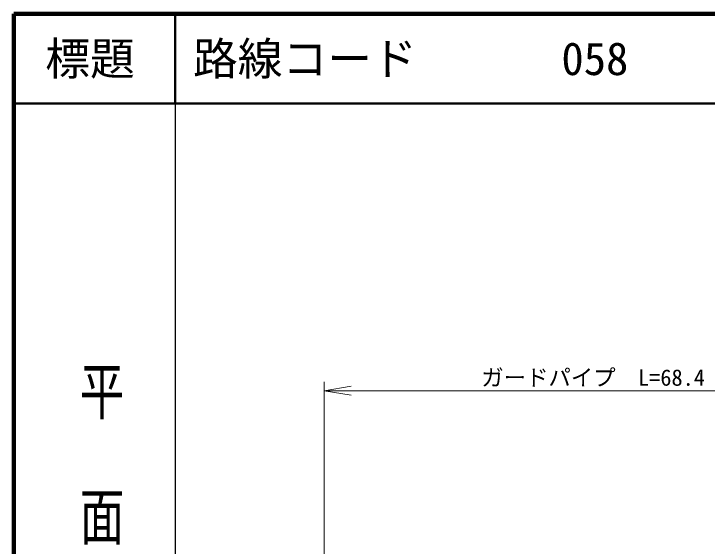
# Model space of a CAD drawing. Units: millimetres, scale not verified. Extents: x 40000 to 680000, y 20000 to 380000.
# Drawn here: x 40000 to 117418, y 320586 to 380000 of the extents above; entities that cross this region are included whole.
import ezdxf
from ezdxf.enums import TextEntityAlignment as Align

# ---------------------------------------------------------------- set-up
doc = ezdxf.new("R2010")
doc.units = ezdxf.units.MM
doc.header["$LTSCALE"] = 1000
for name, color, linetype, lineweight in [('M-STR-HTXT', 7, 'Continuous', 13), ('M-TTL', 2, 'Continuous', 140), ('M-TTL-BAND', 7, 'Continuous', 25), ('M-TTL-LINE', 7, 'Continuous', 50), ('M-TTL-TXT', 7, 'Continuous', 25)]:
    doc.layers.add(name, color=color, linetype=linetype, lineweight=lineweight)
doc.styles.add('@ＭＳ ゴシック', font='')
doc.styles.add('ＭＳ ゴシック', font='')
doc.styles.get('@ＭＳ ゴシック').set_extended_font_data('@MS Gothic')
doc.styles.get('ＭＳ ゴシック').set_extended_font_data('MS Gothic')

# ---------------------------------------------------------------- blocks, each defined once
blk = doc.blocks.new('open_arrow')
at = {"color": 0, "linetype": 'Continuous', "lineweight": -2}
blk.add_lwpolyline([(7.5, 1.25), (0, 0), (7.5, -1.25)], dxfattribs=at)

msp = doc.modelspace()

# ---------------------------------------------------------------- linework, layer by layer
at = {"layer": 'M-STR-HTXT'}
for p, q in [((74669, 292295), (74669, 338938)), ((74669, 337938), (137234, 337938))]:
    msp.add_line(p, q, dxfattribs=at)
at = {"layer": 'M-TTL'}
for p, q in [((40000, 380000), (40000, 20000)), ((680000, 380000), (40000, 380000))]:
    msp.add_line(p, q, dxfattribs=at)
at = {"layer": 'M-TTL-BAND'}
msp.add_line((58000, 370000), (58000, 20000), dxfattribs=at)
at = {"layer": 'M-TTL-LINE'}
for p, q in [((58000, 380000), (58000, 370000)), ((40000, 370000), (680000, 370000))]:
    msp.add_line(p, q, dxfattribs=at)

# ---------------------------------------------------------------- block references
at = {"layer": 'M-STR-HTXT', "xscale": 400, "yscale": 400}
msp.add_blockref('open_arrow', (74669, 337938), dxfattribs=at)

# ---------------------------------------------------------------- texts
at = {"layer": 'M-STR-HTXT', "style": 'ＭＳ ゴシック'}
msp.add_text('ガードパイプ\u3000L=68.4', height=1833, dxfattribs=at).set_placement((104686, 337938), align=Align.BOTTOM_CENTER)
at = {"layer": 'M-TTL-BAND', "style": '@ＭＳ ゴシック', "width": 1.4}
msp.add_text('平  面  図', height=3666, rotation=270, dxfattribs=at).set_placement((49777, 306475), align=Align.MIDDLE_RIGHT)
at = {"layer": 'M-TTL-TXT', "style": 'ＭＳ ゴシック'}
msp.add_text('標題', height=3666, dxfattribs=at).set_placement((48500, 375000), align=Align.MIDDLE_CENTER)
for s, p in [('路線コード', (60000, 375000)), ('058', (101142, 375000))]:
    msp.add_text(s, height=3666, dxfattribs=at).set_placement(p, align=Align.MIDDLE_LEFT)

doc.saveas('drawing.dxf')
